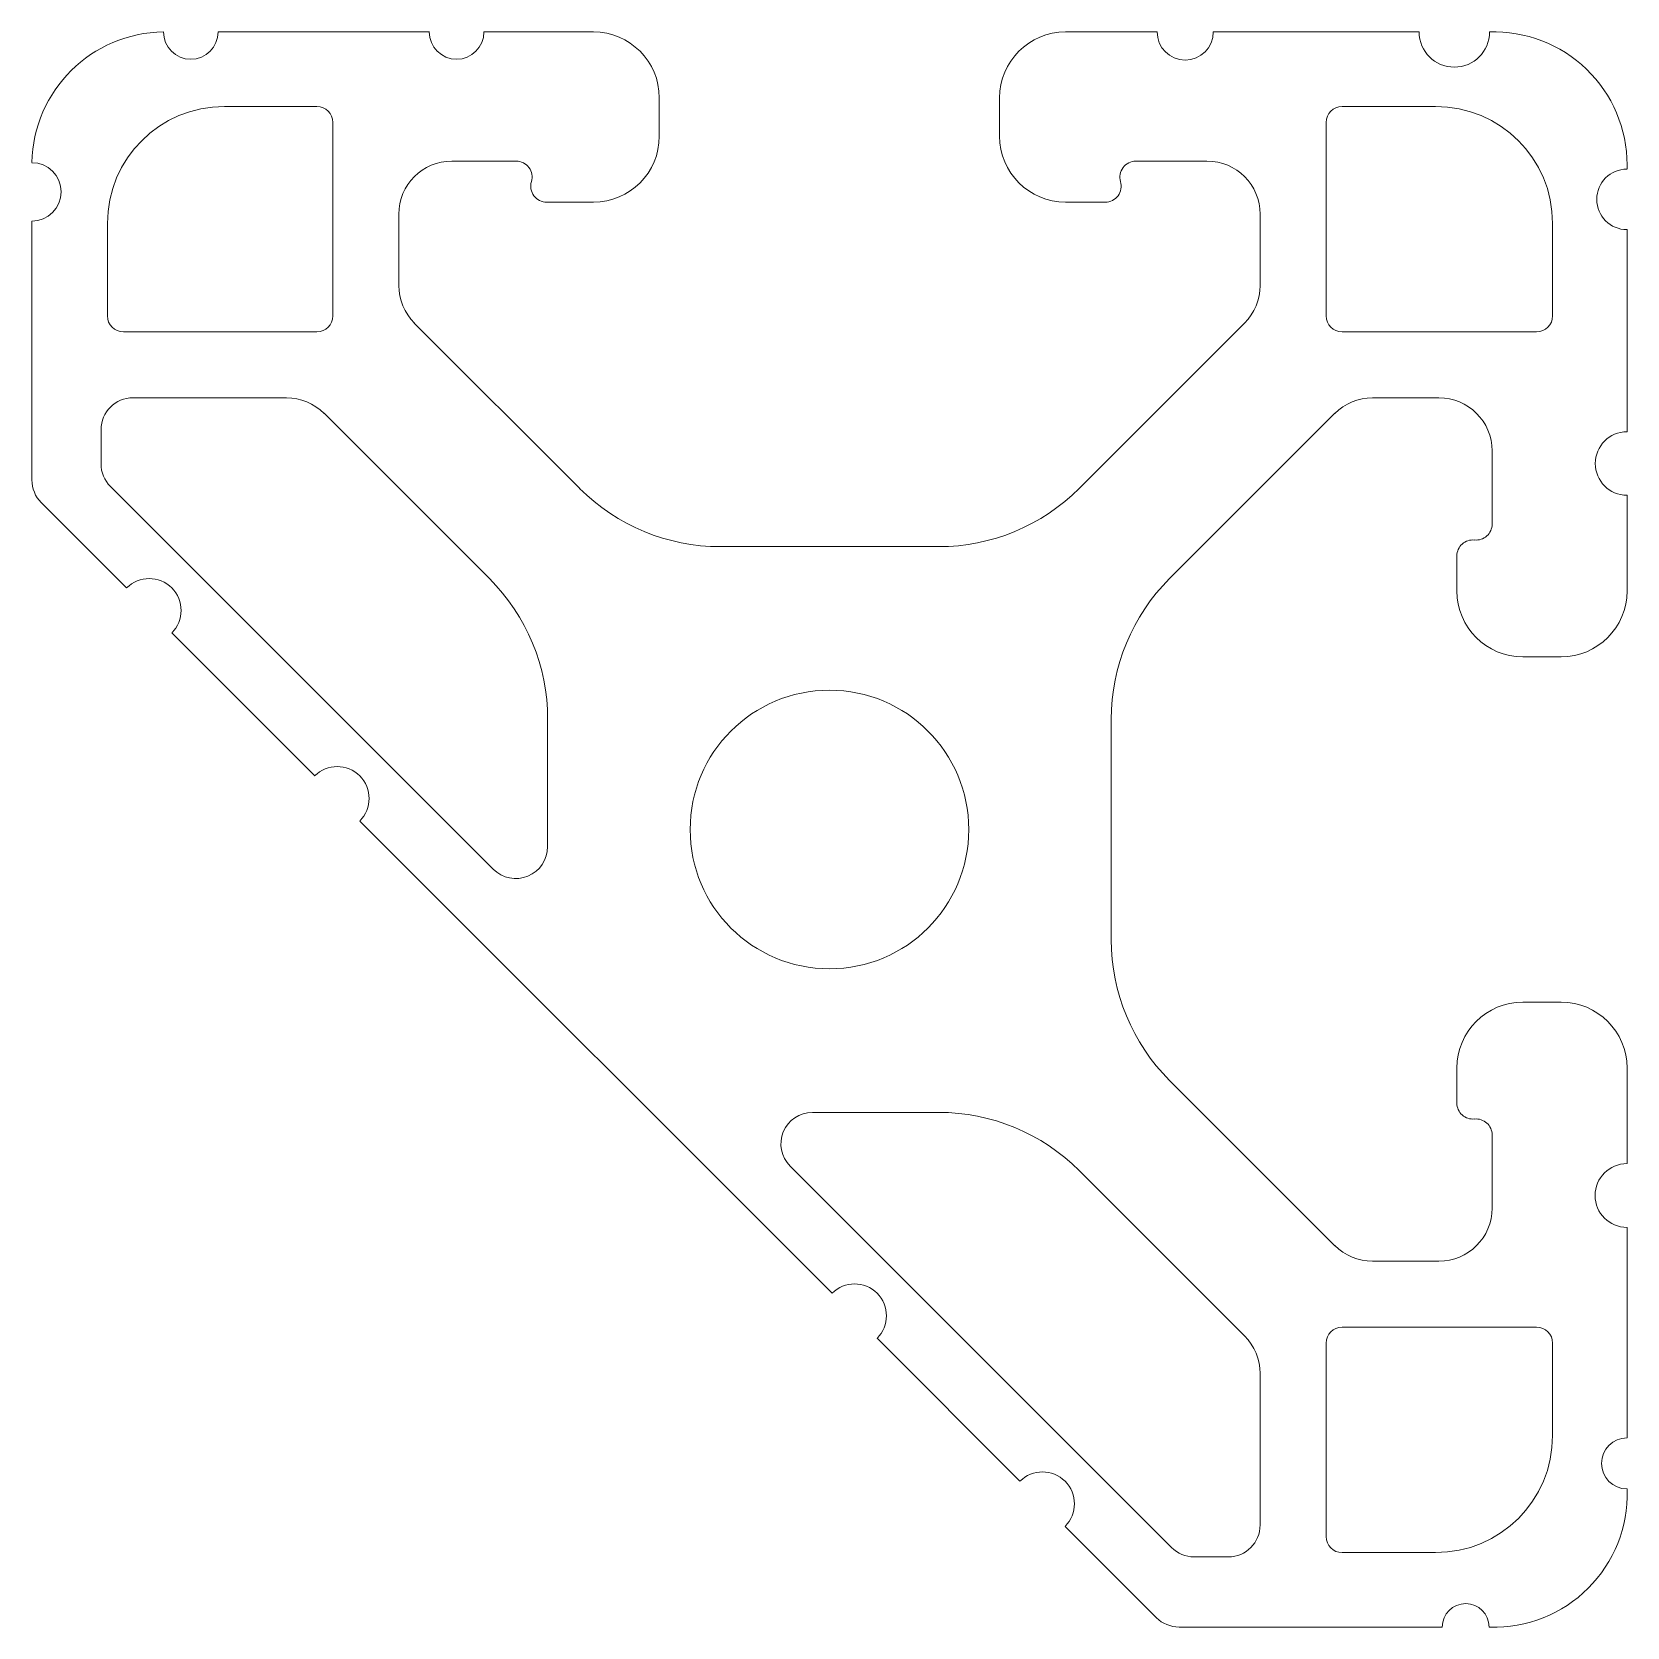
# Model space of a CAD drawing. Header units: inches. Extents: x -0.75 to 0.75, y -0.75 to 0.75.
import ezdxf

# ---------------------------------------------------------------- set-up
doc = ezdxf.new("R2010")
doc.units = ezdxf.units.IN
doc.header["$MEASUREMENT"] = 0

msp = doc.modelspace()

# ---------------------------------------------------------------- linework, layer by layer
at = {"color": 7, "linetype": 'Continuous', "lineweight": 15}
for p, q in [((-0.3762, 0.75), (-0.5749, 0.75)), ((-0.222, 0.75), (-0.3249, 0.75)), ((0.3081, 0.75), (0.222, 0.75)), ((0.5544, 0.75), (0.3608, 0.75)), ((-0.482, 0.68), (-0.569, 0.68)), ((-0.16, 0.652), (-0.16, 0.688)), ((0.16, 0.688), (0.16, 0.652)), ((0.57, 0.68), (0.482, 0.68)), ((-0.467, 0.483), (-0.467, 0.665)), ((0.467, 0.665), (0.467, 0.483)), ((-0.355, 0.6286), (-0.2946, 0.6286)), ((0.2881, 0.6286), (0.355, 0.6286)), ((0.75, 0.6212), (0.75, 0.625)), ((-0.2659, 0.59), (-0.222, 0.59)), ((0.222, 0.59), (0.2593, 0.59)), ((-0.75, 0.5721), (-0.75, 0.3287)), ((-0.405, 0.5116), (-0.405, 0.5786)), ((0.405, 0.5786), (0.405, 0.5116)), ((-0.679, 0.57), (-0.679, 0.483)), ((0.68, 0.483), (0.68, 0.57)), ((0.75, 0.3741), (0.75, 0.5641)), ((-0.664, 0.468), (-0.482, 0.468)), ((-0.2349, 0.3208), (-0.3904, 0.4762)), ((0.3904, 0.4762), (0.2349, 0.3208)), ((0.482, 0.468), (0.665, 0.468)), ((-0.5106, 0.406), (-0.655, 0.406)), ((0.5106, 0.406), (0.5731, 0.406)), ((-0.3198, 0.2359), (-0.4752, 0.3914)), ((0.3198, 0.2359), (0.4752, 0.3914)), ((-0.685, 0.376), (-0.685, 0.3439)), ((0.6231, 0.356), (0.6231, 0.2872)), ((-0.6762, 0.3227), (-0.3162, -0.0373)), ((-0.7412, 0.3075), (-0.6609, 0.2272)), ((0.75, 0.2243), (0.75, 0.3143)), ((0.1027, 0.266), (-0.1027, 0.266)), ((0.59, 0.2573), (0.59, 0.2243)), ((-0.6185, 0.1848), (-0.4841, 0.0504)), ((0.652, 0.1623), (0.688, 0.1623)), ((-0.265, -0.0161), (-0.265, 0.1037)), ((0.265, -0.1037), (0.265, 0.1037)), ((-0.4417, 0.008), (0.0024, -0.4361)), ((0.688, -0.1623), (0.652, -0.1623)), ((0.59, -0.2243), (0.59, -0.2573)), ((0.75, -0.3142), (0.75, -0.2243)), ((0.4752, -0.3914), (0.3198, -0.2359)), ((0.1027, -0.266), (-0.0161, -0.266)), ((0.6231, -0.2872), (0.6231, -0.356)), ((-0.037, -0.3165), (0.3217, -0.6752)), ((0.3904, -0.4762), (0.2349, -0.3208)), ((0.75, -0.5721), (0.75, -0.3742)), ((0.5731, -0.406), (0.5106, -0.406)), ((0.0448, -0.4785), (0.1791, -0.6128)), ((0.665, -0.468), (0.482, -0.468)), ((0.467, -0.483), (0.467, -0.665)), ((0.68, -0.57), (0.68, -0.483)), ((0.405, -0.654), (0.405, -0.5116)), ((0.75, -0.6215), (0.75, -0.6201)), ((0.2216, -0.6553), (0.3075, -0.7412)), ((0.3429, -0.684), (0.375, -0.684)), ((0.482, -0.68), (0.57, -0.68)), ((0.3287, -0.75), (0.5763, -0.75)), ((0.6203, -0.75), (0.6213, -0.75))]:
    msp.add_line(p, q, dxfattribs=at)
msp.add_circle((0, 0), 0.131, dxfattribs=at)
for centre, radius, start, end in [((0.625, 0.6251), 0.125, 359.9658, 91.98), ((-0.625, 0.625), 0.125, 90.5655, 179.016), ((-0.6006, 0.75), 0.0257, 180, 0), ((-0.3506, 0.75), 0.0257, 180, 0), ((-0.222, 0.688), 0.062, 0, 90), ((0.222, 0.688), 0.062, 90, 180), ((0.3345, 0.75), 0.0264, 180, 0), ((0.5876, 0.75), 0.0331, 180, 0), ((-0.569, 0.57), 0.11, 90, 180), ((-0.482, 0.665), 0.015, 0, 90), ((0.482, 0.665), 0.015, 90, 180), ((0.57, 0.57), 0.11, 0, 90), ((-0.222, 0.652), 0.062, 270, 0), ((0.222, 0.652), 0.062, 180, 270), ((-0.75, 0.5996), 0.0275, 270, 90), ((-0.355, 0.5786), 0.05, 90, 180), ((-0.2946, 0.6136), 0.015, 343.2833, 90), ((0.2881, 0.6136), 0.015, 90, 196.7167), ((0.355, 0.5786), 0.05, 0, 90), ((0.75, 0.5926), 0.0285, 90, 270), ((-0.2659, 0.605), 0.015, 163.2833, 270), ((0.2593, 0.605), 0.015, 270, 16.7167), ((-0.355, 0.5116), 0.05, 180, 225), ((0.355, 0.5116), 0.05, 315, 0), ((-0.664, 0.483), 0.015, 180, 270), ((-0.482, 0.483), 0.015, 270, 0), ((0.482, 0.483), 0.015, 180, 270), ((0.665, 0.483), 0.015, 270, 0), ((-0.655, 0.376), 0.03, 90, 180), ((-0.5106, 0.356), 0.05, 45, 90), ((0.5106, 0.356), 0.05, 90, 135), ((0.5731, 0.356), 0.05, 0, 90), ((0.75, 0.3442), 0.0299, 90, 270), ((-0.655, 0.3439), 0.03, 180, 225), ((-0.72, 0.3287), 0.03, 180, 225), ((-0.1027, 0.453), 0.187, 225, 270), ((0.1027, 0.453), 0.187, 270, 315), ((0.6081, 0.2872), 0.015, 264.0565, 0), ((0.605, 0.2573), 0.015, 84.0565, 180), ((-0.6397, 0.206), 0.03, 315, 135), ((-0.452, 0.1037), 0.187, 0, 45), ((0.452, 0.1037), 0.187, 135, 180), ((0.652, 0.2243), 0.062, 180, 270), ((0.688, 0.2243), 0.062, 270, 0), ((-0.4629, 0.0292), 0.03, 315, 135), ((-0.295, -0.0161), 0.03, 225, 0), ((0.452, -0.1037), 0.187, 180, 225), ((0.652, -0.2243), 0.062, 90, 180), ((0.688, -0.2243), 0.062, 0, 90), ((-0.0161, -0.2956), 0.0296, 90, 225), ((0.1027, -0.453), 0.187, 45, 90), ((0.605, -0.2573), 0.015, 180, 275.9435), ((0.6081, -0.2872), 0.015, 0, 95.9435), ((0.75, -0.3442), 0.03, 90, 270), ((0.5731, -0.356), 0.05, 270, 0), ((0.5106, -0.356), 0.05, 225, 270), ((0.0236, -0.4573), 0.03, 315, 135), ((0.355, -0.5116), 0.05, 0, 45), ((0.482, -0.483), 0.015, 90, 180), ((0.665, -0.483), 0.015, 0, 90), ((0.57, -0.57), 0.11, 270, 0), ((0.75, -0.5961), 0.024, 90, 270), ((0.2003, -0.6341), 0.03, 315, 135), ((0.6251, -0.6251), 0.125, 268.2815, 1.6477), ((0.375, -0.654), 0.03, 270, 0), ((0.482, -0.665), 0.015, 180, 270), ((0.3429, -0.654), 0.03, 225, 270), ((0.5983, -0.75), 0.022, 0, 180), ((0.3287, -0.72), 0.03, 225, 270)]:
    msp.add_arc(centre, radius, start, end, dxfattribs=at)

doc.saveas('drawing.dxf')
